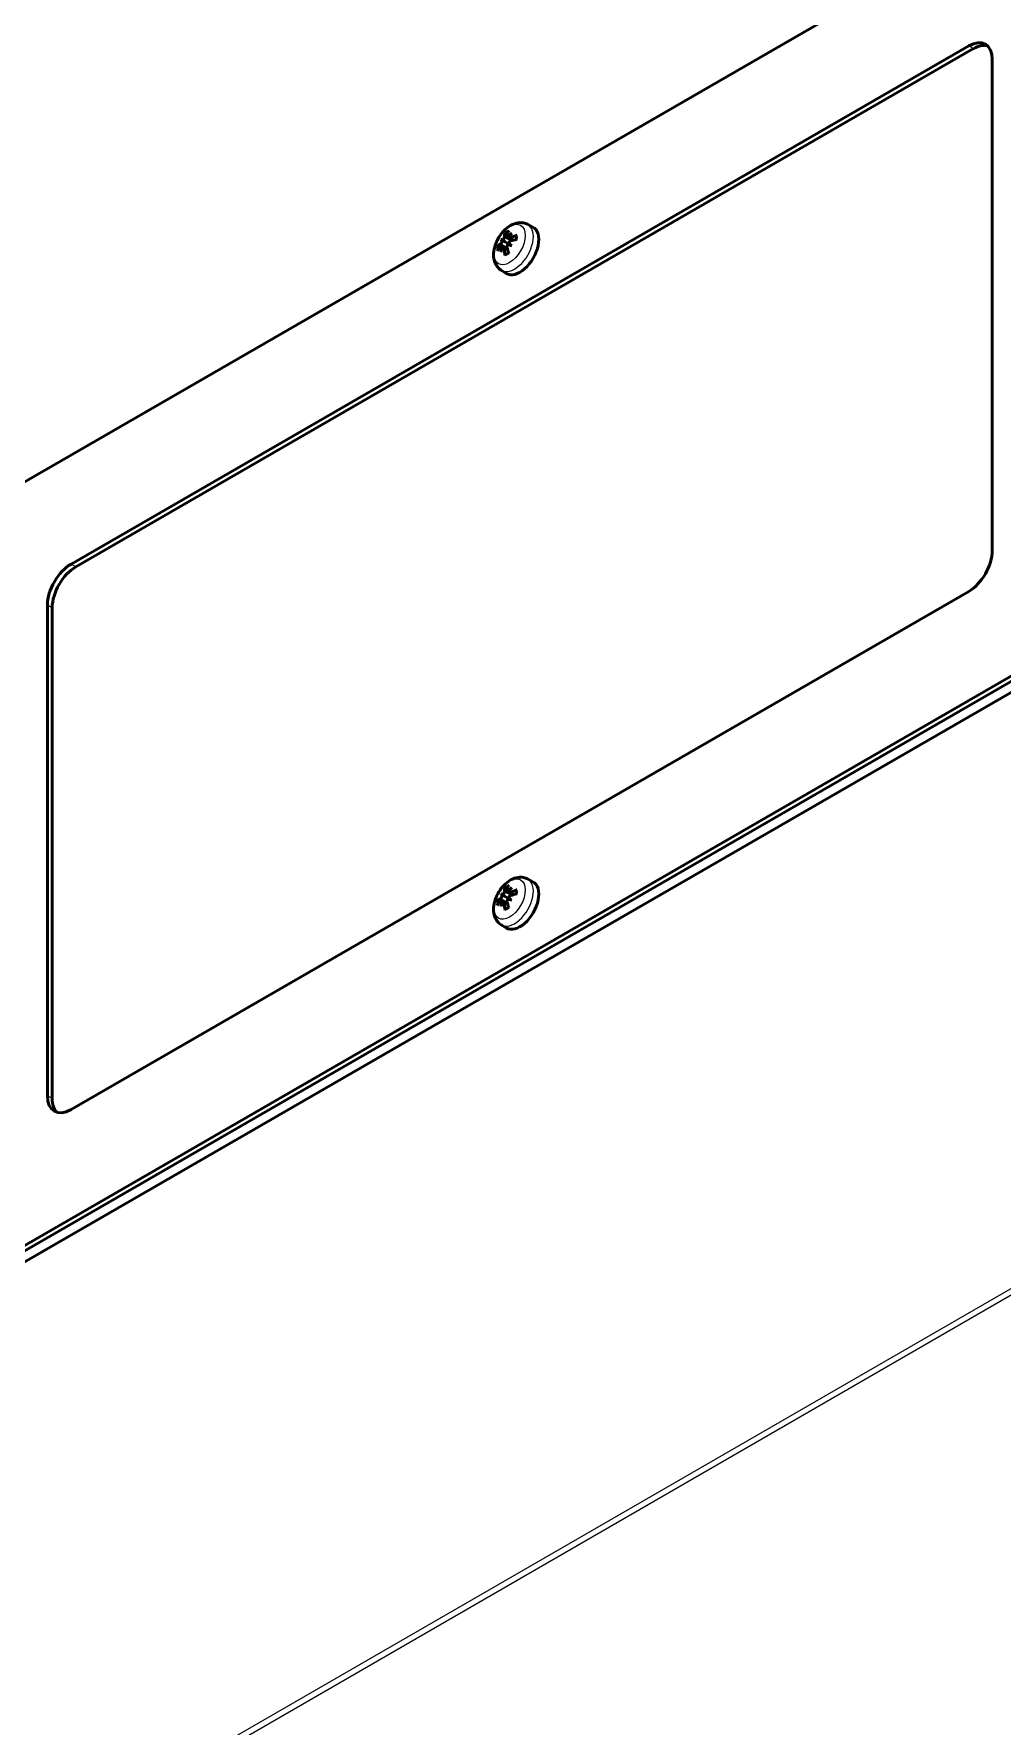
# Model space of a CAD drawing. Header units: millimetres. Extents: x 0 to 4200, y 0 to 2970.
# Drawn here: x 3425 to 3569.9, y 2070.4 to 2323.7 of the extents above; entities that cross this region are included whole.
import ezdxf

# ---------------------------------------------------------------- set-up
doc = ezdxf.new("R2010")
doc.units = ezdxf.units.MM
doc.header["$LTSCALE"] = 10
doc.layers.add('Co ban', color=7, linetype='Continuous', lineweight=50)
doc.layers.add('Lien manh', color=7, linetype='Continuous', lineweight=25, true_color=0x020305)

msp = doc.modelspace()

# ---------------------------------------------------------------- linework, layer by layer
at = {"layer": 'Co ban'}
for p, q in [((2949.75, 1983.09), (3734.64, 2436.24)), ((3734.64, 2321.94), (2949.75, 1868.78)), ((3735.35, 2321.53), (2950.46, 1868.37)), ((3735.35, 2321.53), (2950.46, 1868.37)), ((3736.76, 2320.71), (2951.87, 1867.56)), ((3430.58, 2244.37), (3564.93, 2321.94)), ((3565.64, 2321.53), (3431.29, 2243.96)), ((3568.47, 2319.89), (3568.47, 2246.41)), ((3498.9, 2295.23), (3499.71, 2294.81)), ((3494.89, 2292.97), (3495.44, 2292.65)), ((3495.44, 2292.65), (3496.39, 2292.1)), ((3495.86, 2293.36), (3496.6, 2292.81)), ((3496.15, 2293.19), (3496.65, 2292.83)), ((3495.04, 2291.94), (3495.88, 2291.57)), ((3495.34, 2291.77), (3495.9, 2291.52)), ((3496.54, 2292.02), (3496.39, 2292.1)), ((3494.94, 2288.37), (3495.71, 2287.88)), ((3564.93, 2240.29), (3430.58, 2162.72)), ((3427.05, 2164.76), (3427.05, 2238.24)), ((3427.75, 2237.84), (3427.75, 2164.35)), ((3498.9, 2197.25), (3499.71, 2196.83)), ((3494.89, 2194.99), (3495.44, 2194.67)), ((3495.04, 2193.96), (3495.88, 2193.59)), ((3495.44, 2194.67), (3496.39, 2194.13)), ((3495.86, 2195.38), (3496.6, 2194.83)), ((3496.15, 2195.21), (3496.65, 2194.85)), ((3496.54, 2194.04), (3496.39, 2194.13)), ((3495.34, 2193.79), (3495.9, 2193.54)), ((3494.94, 2190.39), (3495.71, 2189.9))]:
    msp.add_line(p, q, dxfattribs=at)
for centre, major_axis, ratio, start_param, end_param in [((3564.93, 2317.85), (2.5, 4.33), 0.57735, 5.497787, 7.068583), ((3565.64, 2317.44), (2.5, 4.33), 0.57735, 0.141897, 0.785398), ((3500.56, 2290.81), (-5.86, 2.63), 0.158992, 0.343364, 0.460515), ((3499.6, 2289.15), (-5.21, 3.76), 0.158992, 5.82267, 5.939822), ((3494.53, 2292.98), (-1.13, 0.37), 0.034479, 2.123155, 2.509319), ((3494.71, 2293.28), (0.889, -0.797), 0.034479, 0.632274, 1.018438), ((3500.42, 2290.15), (-4.18, 4.96), 0.552577, 0.356756, 0.526449), ((3497.76, 2291.32), (2, 3.46), 0.57735, 3.116897, 6.307881), ((3499.85, 2289.82), (-2.18, 6.11), 0.589478, 0.562453, 0.732146), ((3500.49, 2289.66), (4.1, 4.95), 0.9022, 1.451948, 1.5691), ((3495.64, 2293.82), (-1.11, 0.66), 0.166378, 2.018975, 2.09969), ((3499.53, 2290.21), (-2.63, -5.86), 0.701688, 4.371008, 4.48816), ((3500.17, 2289.63), (-6.48, -0.2), 0.690116, 5.148823, 5.318516), ((3500.17, 2290.29), (6.49, -0.16), 0.451938, 2.040238, 2.209931), ((3500.1, 2289.59), (-6.39, 1.14), 0.552577, 5.756736, 5.926429), ((3500.1, 2290.25), (6.38, 1.17), 0.589478, 2.409447, 2.57914), ((3500.56, 2289.78), (2.24, 6.02), 0.9022, 1.572493, 1.689644), ((3499.6, 2290.33), (-3.76, -5.21), 0.701688, 4.936618, 5.05377), ((3494.53, 2291.9), (1.13, -0.63), 0.166378, 1.041903, 1.122618), ((3500.42, 2290.07), (3.07, -5.72), 0.690116, 4.106262, 4.275955), ((3499.85, 2289.74), (-3.38, 5.53), 0.451938, 0.931662, 1.101355), ((3495.64, 2292.34), (1.12, -0.36), 0.009309, 0.838135, 1.224299), ((3500.49, 2290.85), (-6.06, 2.14), 0.04152, 0.758456, 0.875608), ((3495.82, 2292.64), (-0.87, 0.789), 0.009309, 1.917294, 2.303458), ((3499.53, 2289.19), (4.88, -4.18), 0.04152, 2.265985, 2.383136), ((3564.93, 2244.37), (-2.5, -4.33), 0.57735, 0.785398, 2.356194), ((3430.58, 2240.29), (2.5, 4.33), 0.57735, 0.785398, 2.356194), ((3431.29, 2239.88), (-2.5, -4.33), 0.57735, 3.926991, 5.497787), ((3497.76, 2193.34), (2, 3.46), 0.57735, 3.116897, 6.307881), ((3500.1, 2191.61), (-6.39, 1.14), 0.552577, 5.756736, 5.926429), ((3500.1, 2192.27), (6.38, 1.17), 0.589478, 2.409447, 2.57914), ((3500.56, 2192.83), (-5.86, 2.63), 0.158992, 0.343364, 0.460515), ((3499.6, 2191.17), (-5.21, 3.76), 0.158992, 5.82267, 5.939822), ((3500.56, 2191.8), (2.24, 6.02), 0.9022, 1.572493, 1.689644), ((3494.53, 2195), (-1.13, 0.37), 0.034479, 2.123155, 2.509319), ((3494.53, 2193.92), (1.13, -0.63), 0.166378, 1.041903, 1.122618), ((3494.71, 2195.3), (0.889, -0.797), 0.034479, 0.632274, 1.018438), ((3500.42, 2192.17), (-4.18, 4.96), 0.552577, 0.356756, 0.526449), ((3499.85, 2191.84), (-2.18, 6.11), 0.589478, 0.562453, 0.732146), ((3499.85, 2191.76), (-3.38, 5.53), 0.451938, 0.931662, 1.101355), ((3500.49, 2191.68), (4.1, 4.95), 0.9022, 1.451948, 1.5691), ((3495.64, 2195.84), (-1.11, 0.66), 0.166378, 2.018975, 2.09969), ((3495.64, 2194.36), (1.12, -0.36), 0.009309, 0.838135, 1.224299), ((3500.49, 2192.87), (-6.06, 2.14), 0.04152, 0.758456, 0.875608), ((3499.53, 2192.23), (-2.63, -5.86), 0.701688, 4.371008, 4.48816), ((3495.82, 2194.66), (-0.87, 0.789), 0.009309, 1.917294, 2.303458), ((3499.53, 2191.21), (4.88, -4.18), 0.04152, 2.265985, 2.383136), ((3500.17, 2191.65), (-6.48, -0.2), 0.690116, 5.148823, 5.318516), ((3500.17, 2192.31), (6.49, -0.16), 0.451938, 2.040238, 2.209931), ((3499.6, 2192.36), (-3.76, -5.21), 0.701688, 4.936618, 5.05377), ((3500.42, 2192.09), (3.07, -5.72), 0.690116, 4.106262, 4.275955), ((3430.58, 2166.8), (-2.5, -4.33), 0.57735, 5.497787, 7.068583), ((3431.29, 2166.39), (-2.5, -4.33), 0.57735, 5.497787, 6.141288)]:
    msp.add_ellipse(centre, major_axis=major_axis, ratio=ratio, start_param=start_param, end_param=end_param, dxfattribs=at)
for points, knots in [([(3494.94, 2288.37), (3494.72, 2288.51), (3494.52, 2288.7), (3494.19, 2289.14), (3494.06, 2289.39), (3493.87, 2289.97), (3493.82, 2290.3), (3493.82, 2291.03), (3493.88, 2291.43), (3494.09, 2292.24), (3494.26, 2292.63), (3494.66, 2293.39), (3494.9, 2293.74), (3495.45, 2294.38), (3495.76, 2294.66), (3496.44, 2295.13), (3496.82, 2295.31), (3497.57, 2295.49), (3497.93, 2295.51), (3498.51, 2295.4), (3498.71, 2295.33), (3498.9, 2295.23)], [3.951686, 3.951686, 3.951686, 3.951686, 4.16495, 4.16495, 4.402172, 4.402172, 4.701244, 4.701244, 5.067164, 5.067164, 5.444726, 5.444726, 5.817078, 5.817078, 6.192713, 6.192713, 6.5675, 6.5675, 6.874086, 6.874086, 7.043888, 7.043888, 7.043888, 7.043888]), ([(3495.12, 2292.75), (3495.12, 2292.75), (3495.12, 2292.75), (3495.11, 2292.72), (3495.11, 2292.68), (3495.08, 2292.61), (3495.07, 2292.57), (3495.03, 2292.5), (3495.01, 2292.47), (3494.96, 2292.41), (3494.94, 2292.38), (3494.91, 2292.36), (3494.9, 2292.35), (3494.9, 2292.35)], [0.02262944, 0.02262944, 0.02262944, 0.02262944, 0.02319765, 0.02319765, 0.0345489, 0.0345489, 0.04590016, 0.04590016, 0.05733835, 0.05733835, 0.06877655, 0.06877655, 0.07249221, 0.07249221, 0.07249221, 0.07249221]), ([(3495.43, 2293.28), (3495.43, 2293.25), (3495.42, 2293.22), (3495.4, 2293.15), (3495.38, 2293.12), (3495.35, 2293.05), (3495.32, 2293.02), (3495.27, 2292.95), (3495.25, 2292.93), (3495.21, 2292.9), (3495.21, 2292.89), (3495.2, 2292.89)], [0, 0, 0, 0, 0.01151442, 0.01151442, 0.02302884, 0.02302884, 0.0344178, 0.0344178, 0.04580676, 0.04580676, 0.0498478, 0.0498478, 0.0498478, 0.0498478]), ([(3495.63, 2293.81), (3495.62, 2293.82), (3495.6, 2293.83), (3495.58, 2293.86), (3495.57, 2293.88), (3495.55, 2293.92), (3495.55, 2293.94), (3495.55, 2293.97), (3495.55, 2293.98), (3495.55, 2293.99)], [0.05658644, 0.05658644, 0.05658644, 0.05658644, 0.06161587, 0.06161587, 0.06775669, 0.06775669, 0.07390904, 0.07390904, 0.07912293, 0.07912293, 0.07912293, 0.07912293]), ([(3496.03, 2293.37), (3496.02, 2293.36), (3496.02, 2293.36), (3495.99, 2293.35), (3495.96, 2293.34), (3495.91, 2293.34), (3495.88, 2293.34), (3495.85, 2293.36), (3495.83, 2293.38), (3495.82, 2293.42), (3495.82, 2293.45), (3495.82, 2293.49), (3495.82, 2293.5), (3495.83, 2293.51)], [0.02262869, 0.02262869, 0.02262869, 0.02262869, 0.02311382, 0.02311382, 0.03450698, 0.03450698, 0.04590014, 0.04590014, 0.05733833, 0.05733833, 0.06877652, 0.06877652, 0.07249219, 0.07249219, 0.07249219, 0.07249219]), ([(3496.36, 2293.2), (3496.33, 2293.18), (3496.3, 2293.17), (3496.24, 2293.16), (3496.21, 2293.16), (3496.16, 2293.18), (3496.14, 2293.19), (3496.11, 2293.23), (3496.11, 2293.26), (3496.1, 2293.3), (3496.1, 2293.31), (3496.1, 2293.32)], [0, 0, 0, 0, 0.01151442, 0.01151442, 0.02302884, 0.02302884, 0.0344178, 0.0344178, 0.04580676, 0.04580676, 0.0498478, 0.0498478, 0.0498478, 0.0498478]), ([(3496.1, 2292.36), (3496.1, 2292.36), (3496.1, 2292.37), (3496.1, 2292.4), (3496.11, 2292.44), (3496.13, 2292.51), (3496.14, 2292.55), (3496.18, 2292.61), (3496.21, 2292.64), (3496.27, 2292.7), (3496.3, 2292.72), (3496.34, 2292.74), (3496.35, 2292.74), (3496.36, 2292.74)], [0.02262944, 0.02262944, 0.02262944, 0.02262944, 0.02319765, 0.02319765, 0.0345489, 0.0345489, 0.04590016, 0.04590016, 0.05733835, 0.05733835, 0.06877655, 0.06877655, 0.07249221, 0.07249221, 0.07249221, 0.07249221]), ([(3497.21, 2293.49), (3497.21, 2293.49), (3497.21, 2293.49), (3497.21, 2293.51), (3497.22, 2293.53), (3497.23, 2293.56), (3497.24, 2293.57), (3497.27, 2293.59), (3497.29, 2293.6), (3497.3, 2293.6)], [0.05985449, 0.05985449, 0.05985449, 0.05985449, 0.06161587, 0.06161587, 0.06775669, 0.06775669, 0.07390904, 0.07390904, 0.07912293, 0.07912293, 0.07912293, 0.07912293]), ([(3497.21, 2293.49), (3497.22, 2293.45), (3497.22, 2293.42), (3497.23, 2293.35), (3497.23, 2293.31), (3497.23, 2293.24), (3497.23, 2293.2), (3497.23, 2293.12), (3497.23, 2293.08), (3497.22, 2293.02), (3497.22, 2292.99), (3497.22, 2292.96)], [1.3874243, 1.3874243, 1.3874243, 1.3874243, 1.4608322, 1.4608322, 1.53424, 1.53424, 1.6076479, 1.6076479, 1.6810558, 1.6810558, 1.7294084, 1.7294084, 1.7294084, 1.7294084]), ([(3494.34, 2291.89), (3494.34, 2291.9), (3494.36, 2291.91), (3494.38, 2291.92), (3494.4, 2291.92), (3494.44, 2291.93), (3494.46, 2291.93), (3494.5, 2291.92), (3494.52, 2291.92), (3494.54, 2291.91)], [0.01947687, 0.01947687, 0.01947687, 0.01947687, 0.02469076, 0.02469076, 0.03084311, 0.03084311, 0.03698394, 0.03698394, 0.04201336, 0.04201336, 0.04201336, 0.04201336]), ([(3494.9, 2291.9), (3494.92, 2291.92), (3494.94, 2291.93), (3494.99, 2291.95), (3495.01, 2291.95), (3495.05, 2291.94), (3495.07, 2291.93), (3495.1, 2291.88), (3495.11, 2291.86), (3495.12, 2291.82), (3495.12, 2291.81), (3495.12, 2291.79)], [0, 0, 0, 0, 0.01151442, 0.01151442, 0.02302884, 0.02302884, 0.0344178, 0.0344178, 0.04580676, 0.04580676, 0.0498478, 0.0498478, 0.0498478, 0.0498478]), ([(3495.2, 2291.75), (3495.2, 2291.75), (3495.2, 2291.75), (3495.22, 2291.77), (3495.25, 2291.78), (3495.3, 2291.78), (3495.33, 2291.78), (3495.37, 2291.75), (3495.39, 2291.74), (3495.41, 2291.68), (3495.42, 2291.65), (3495.43, 2291.61), (3495.43, 2291.6), (3495.43, 2291.59)], [0.02262944, 0.02262944, 0.02262944, 0.02262944, 0.02319765, 0.02319765, 0.0345489, 0.0345489, 0.04590016, 0.04590016, 0.05733835, 0.05733835, 0.06877655, 0.06877655, 0.07249221, 0.07249221, 0.07249221, 0.07249221]), ([(3495.55, 2290.57), (3495.55, 2290.58), (3495.55, 2290.6), (3495.55, 2290.63), (3495.55, 2290.65), (3495.57, 2290.68), (3495.58, 2290.69), (3495.6, 2290.7), (3495.6, 2290.7), (3495.61, 2290.7)], [0.01947687, 0.01947687, 0.01947687, 0.01947687, 0.02469076, 0.02469076, 0.03084311, 0.03084311, 0.03698394, 0.03698394, 0.03874531, 0.03874531, 0.03874531, 0.03874531]), ([(3496.06, 2290.96), (3496.04, 2290.95), (3496.02, 2290.93), (3495.96, 2290.89), (3495.93, 2290.87), (3495.86, 2290.83), (3495.83, 2290.81), (3495.77, 2290.77), (3495.73, 2290.76), (3495.67, 2290.73), (3495.64, 2290.72), (3495.61, 2290.7)], [2.9829806, 2.9829806, 2.9829806, 2.9829806, 3.0313332, 3.0313332, 3.1047411, 3.1047411, 3.1781489, 3.1781489, 3.2515568, 3.2515568, 3.3249647, 3.3249647, 3.3249647, 3.3249647]), ([(3495.83, 2291.81), (3495.82, 2291.84), (3495.82, 2291.88), (3495.82, 2291.96), (3495.84, 2292), (3495.87, 2292.07), (3495.89, 2292.1), (3495.94, 2292.16), (3495.97, 2292.19), (3496, 2292.21), (3496.01, 2292.22), (3496.03, 2292.23)], [0, 0, 0, 0, 0.01154742, 0.01154742, 0.02309483, 0.02309483, 0.0344508, 0.0344508, 0.04580677, 0.04580677, 0.04984781, 0.04984781, 0.04984781, 0.04984781]), ([(3494.94, 2190.39), (3494.72, 2190.53), (3494.52, 2190.72), (3494.19, 2191.16), (3494.06, 2191.41), (3493.87, 2191.99), (3493.82, 2192.32), (3493.82, 2193.05), (3493.88, 2193.45), (3494.09, 2194.26), (3494.26, 2194.65), (3494.66, 2195.41), (3494.9, 2195.76), (3495.45, 2196.4), (3495.76, 2196.68), (3496.44, 2197.15), (3496.82, 2197.33), (3497.57, 2197.51), (3497.93, 2197.53), (3498.51, 2197.42), (3498.71, 2197.35), (3498.9, 2197.25)], [3.951686, 3.951686, 3.951686, 3.951686, 4.16495, 4.16495, 4.402172, 4.402172, 4.701244, 4.701244, 5.067164, 5.067164, 5.444726, 5.444726, 5.817078, 5.817078, 6.192713, 6.192713, 6.5675, 6.5675, 6.874086, 6.874086, 7.043888, 7.043888, 7.043888, 7.043888]), ([(3494.34, 2193.91), (3494.34, 2193.92), (3494.36, 2193.93), (3494.38, 2193.94), (3494.4, 2193.94), (3494.44, 2193.95), (3494.46, 2193.95), (3494.5, 2193.94), (3494.52, 2193.94), (3494.54, 2193.93)], [0.01947687, 0.01947687, 0.01947687, 0.01947687, 0.02469076, 0.02469076, 0.03084311, 0.03084311, 0.03698394, 0.03698394, 0.04201336, 0.04201336, 0.04201336, 0.04201336]), ([(3495.12, 2194.77), (3495.12, 2194.77), (3495.12, 2194.77), (3495.11, 2194.74), (3495.11, 2194.7), (3495.08, 2194.63), (3495.07, 2194.59), (3495.03, 2194.52), (3495.01, 2194.49), (3494.96, 2194.43), (3494.94, 2194.4), (3494.91, 2194.38), (3494.9, 2194.37), (3494.9, 2194.37)], [0.02262944, 0.02262944, 0.02262944, 0.02262944, 0.02319765, 0.02319765, 0.0345489, 0.0345489, 0.04590016, 0.04590016, 0.05733835, 0.05733835, 0.06877655, 0.06877655, 0.07249221, 0.07249221, 0.07249221, 0.07249221]), ([(3494.9, 2193.92), (3494.92, 2193.94), (3494.94, 2193.95), (3494.99, 2193.97), (3495.01, 2193.97), (3495.05, 2193.96), (3495.07, 2193.95), (3495.1, 2193.9), (3495.11, 2193.88), (3495.12, 2193.84), (3495.12, 2193.83), (3495.12, 2193.81)], [0, 0, 0, 0, 0.01151442, 0.01151442, 0.02302884, 0.02302884, 0.0344178, 0.0344178, 0.04580676, 0.04580676, 0.0498478, 0.0498478, 0.0498478, 0.0498478]), ([(3495.43, 2195.3), (3495.43, 2195.27), (3495.42, 2195.24), (3495.4, 2195.17), (3495.38, 2195.14), (3495.35, 2195.07), (3495.32, 2195.04), (3495.27, 2194.97), (3495.25, 2194.95), (3495.21, 2194.92), (3495.21, 2194.91), (3495.2, 2194.91)], [0, 0, 0, 0, 0.01151442, 0.01151442, 0.02302884, 0.02302884, 0.0344178, 0.0344178, 0.04580676, 0.04580676, 0.0498478, 0.0498478, 0.0498478, 0.0498478]), ([(3495.63, 2195.83), (3495.62, 2195.84), (3495.6, 2195.85), (3495.58, 2195.88), (3495.57, 2195.9), (3495.55, 2195.94), (3495.55, 2195.96), (3495.55, 2195.99), (3495.55, 2196), (3495.55, 2196.01)], [0.05658644, 0.05658644, 0.05658644, 0.05658644, 0.06161587, 0.06161587, 0.06775669, 0.06775669, 0.07390904, 0.07390904, 0.07912293, 0.07912293, 0.07912293, 0.07912293]), ([(3496.03, 2195.39), (3496.02, 2195.39), (3496.02, 2195.38), (3495.99, 2195.37), (3495.96, 2195.36), (3495.91, 2195.36), (3495.88, 2195.36), (3495.85, 2195.38), (3495.83, 2195.4), (3495.82, 2195.44), (3495.82, 2195.47), (3495.82, 2195.51), (3495.82, 2195.52), (3495.83, 2195.53)], [0.02262869, 0.02262869, 0.02262869, 0.02262869, 0.02311382, 0.02311382, 0.03450698, 0.03450698, 0.04590014, 0.04590014, 0.05733833, 0.05733833, 0.06877652, 0.06877652, 0.07249219, 0.07249219, 0.07249219, 0.07249219]), ([(3495.83, 2193.83), (3495.82, 2193.86), (3495.82, 2193.9), (3495.82, 2193.98), (3495.84, 2194.02), (3495.87, 2194.09), (3495.89, 2194.12), (3495.94, 2194.18), (3495.97, 2194.21), (3496, 2194.23), (3496.01, 2194.24), (3496.03, 2194.25)], [0, 0, 0, 0, 0.01154742, 0.01154742, 0.02309483, 0.02309483, 0.0344508, 0.0344508, 0.04580677, 0.04580677, 0.04984781, 0.04984781, 0.04984781, 0.04984781]), ([(3496.36, 2195.22), (3496.33, 2195.2), (3496.3, 2195.19), (3496.24, 2195.18), (3496.21, 2195.18), (3496.16, 2195.2), (3496.14, 2195.21), (3496.11, 2195.25), (3496.11, 2195.28), (3496.1, 2195.32), (3496.1, 2195.33), (3496.1, 2195.34)], [0, 0, 0, 0, 0.01151442, 0.01151442, 0.02302884, 0.02302884, 0.0344178, 0.0344178, 0.04580676, 0.04580676, 0.0498478, 0.0498478, 0.0498478, 0.0498478]), ([(3496.1, 2194.38), (3496.1, 2194.39), (3496.1, 2194.39), (3496.1, 2194.42), (3496.11, 2194.46), (3496.13, 2194.53), (3496.14, 2194.57), (3496.18, 2194.63), (3496.21, 2194.66), (3496.27, 2194.72), (3496.3, 2194.74), (3496.34, 2194.76), (3496.35, 2194.76), (3496.36, 2194.76)], [0.02262944, 0.02262944, 0.02262944, 0.02262944, 0.02319765, 0.02319765, 0.0345489, 0.0345489, 0.04590016, 0.04590016, 0.05733835, 0.05733835, 0.06877655, 0.06877655, 0.07249221, 0.07249221, 0.07249221, 0.07249221]), ([(3497.21, 2195.51), (3497.21, 2195.51), (3497.21, 2195.52), (3497.21, 2195.53), (3497.22, 2195.55), (3497.23, 2195.58), (3497.24, 2195.59), (3497.27, 2195.61), (3497.29, 2195.62), (3497.3, 2195.62)], [0.05985449, 0.05985449, 0.05985449, 0.05985449, 0.06161587, 0.06161587, 0.06775669, 0.06775669, 0.07390904, 0.07390904, 0.07912293, 0.07912293, 0.07912293, 0.07912293]), ([(3497.21, 2195.51), (3497.22, 2195.47), (3497.22, 2195.44), (3497.23, 2195.37), (3497.23, 2195.33), (3497.23, 2195.26), (3497.23, 2195.22), (3497.23, 2195.14), (3497.23, 2195.1), (3497.22, 2195.04), (3497.22, 2195.01), (3497.22, 2194.98)], [1.3874243, 1.3874243, 1.3874243, 1.3874243, 1.4608322, 1.4608322, 1.53424, 1.53424, 1.6076479, 1.6076479, 1.6810558, 1.6810558, 1.7294084, 1.7294084, 1.7294084, 1.7294084]), ([(3495.2, 2193.77), (3495.2, 2193.77), (3495.2, 2193.77), (3495.22, 2193.79), (3495.25, 2193.8), (3495.3, 2193.8), (3495.33, 2193.8), (3495.37, 2193.77), (3495.39, 2193.76), (3495.41, 2193.7), (3495.42, 2193.67), (3495.43, 2193.63), (3495.43, 2193.62), (3495.43, 2193.61)], [0.02262944, 0.02262944, 0.02262944, 0.02262944, 0.02319765, 0.02319765, 0.0345489, 0.0345489, 0.04590016, 0.04590016, 0.05733835, 0.05733835, 0.06877655, 0.06877655, 0.07249221, 0.07249221, 0.07249221, 0.07249221]), ([(3495.55, 2192.59), (3495.55, 2192.6), (3495.55, 2192.62), (3495.55, 2192.66), (3495.55, 2192.67), (3495.57, 2192.7), (3495.58, 2192.71), (3495.6, 2192.72), (3495.6, 2192.72), (3495.61, 2192.72)], [0.01947687, 0.01947687, 0.01947687, 0.01947687, 0.02469076, 0.02469076, 0.03084311, 0.03084311, 0.03698394, 0.03698394, 0.03874531, 0.03874531, 0.03874531, 0.03874531]), ([(3496.06, 2192.98), (3496.04, 2192.97), (3496.02, 2192.95), (3495.96, 2192.91), (3495.93, 2192.89), (3495.86, 2192.85), (3495.83, 2192.83), (3495.77, 2192.79), (3495.73, 2192.78), (3495.67, 2192.75), (3495.64, 2192.74), (3495.61, 2192.73)], [2.9829806, 2.9829806, 2.9829806, 2.9829806, 3.0313332, 3.0313332, 3.1047411, 3.1047411, 3.1781489, 3.1781489, 3.2515568, 3.2515568, 3.3249647, 3.3249647, 3.3249647, 3.3249647])]:
    msp.add_open_spline(points, degree=3, knots=knots, dxfattribs=at)
for points, weights in [([(3495.63, 2293.81), (3495.74, 2293.7), (3495.85, 2293.61)], [1.00291629593, 1.00586947967, 1.00753429025]), ([(3494.82, 2291.82), (3494.68, 2291.87), (3494.54, 2291.91)], [1.00753429025, 1.00586947967, 1.00291629593]), ([(3494.82, 2193.84), (3494.68, 2193.89), (3494.54, 2193.93)], [1.00753429025, 1.00586947967, 1.00291629593]), ([(3495.63, 2195.83), (3495.74, 2195.72), (3495.85, 2195.63)], [1.00291629593, 1.00586947967, 1.00753429025])]:
    msp.add_rational_spline(points, weights, degree=2, dxfattribs=at)
at = {"layer": 'Lien manh'}
for p, q in [((3565.64, 2321.53), (3564.93, 2321.94)), ((3495.43, 2293.28), (3496.49, 2292.78)), ((3496.36, 2293.2), (3496.84, 2292.88)), ((3494.9, 2292.35), (3495.86, 2291.69)), ((3495.43, 2291.59), (3495.95, 2291.33)), ((2918.64, 1759.16), (3769.99, 2250.69)), ((3770.18, 2249.76), (2918.83, 1758.23)), ((3431.29, 2243.96), (3430.58, 2244.37)), ((3427.75, 2237.84), (3427.05, 2238.24)), ((3494.9, 2194.37), (3495.86, 2193.71)), ((3495.43, 2195.3), (3496.49, 2194.8)), ((3496.36, 2195.22), (3496.84, 2194.9)), ((3495.43, 2193.61), (3495.95, 2193.35)), ((3427.75, 2164.35), (3427.05, 2164.76))]:
    msp.add_line(p, q, dxfattribs=at)
for centre in [(3496.21, 2292.21), (3496.21, 2194.23)]:
    msp.add_ellipse(centre, major_axis=(-1.66, -2.88), ratio=0.57735, dxfattribs=at)
for centre, major_axis, start_param, end_param in [((3496.97, 2291.77), (-1.98, -3.43), 6.25849, 9.449473), ((3495.82, 2292.44), (-1.07, -1.85), 3.746927, 4.107055), ((3495.88, 2292.4), (0.96, 1.67), 0.709134, 0.968047), ((3495.82, 2292.44), (1.07, 1.85), 5.317723, 5.677851), ((3495.82, 2292.44), (-1.07, -1.85), 5.317723, 5.677851), ((3495.88, 2292.4), (0.96, 1.67), 2.173546, 2.432459), ((3495.82, 2292.44), (1.07, 1.85), 3.746927, 4.107055), ((3496.97, 2193.79), (-1.98, -3.43), 6.25849, 9.449473), ((3495.82, 2194.46), (-1.07, -1.85), 5.317723, 5.677851), ((3495.88, 2194.42), (0.96, 1.67), 2.173546, 2.432459), ((3495.82, 2194.46), (-1.07, -1.85), 3.746927, 4.107055), ((3495.88, 2194.42), (0.96, 1.67), 0.709134, 0.968047), ((3495.82, 2194.46), (1.07, 1.85), 5.317723, 5.677851), ((3495.82, 2194.46), (1.07, 1.85), 3.746927, 4.107055)]:
    msp.add_ellipse(centre, major_axis=major_axis, ratio=0.57735, start_param=start_param, end_param=end_param, dxfattribs=at)

doc.saveas('drawing.dxf')
